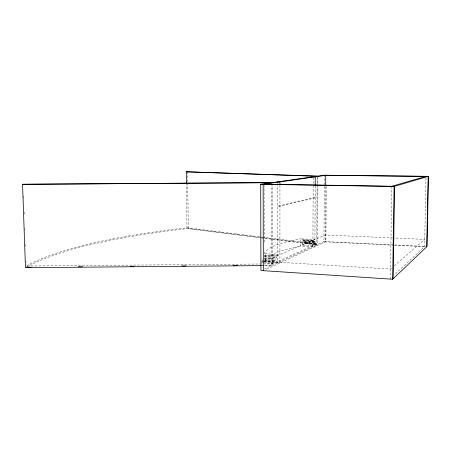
<?xml version="1.0" encoding="UTF-8"?>
<svg xmlns="http://www.w3.org/2000/svg" width="451" height="451" viewBox="0 0 451 451"><rect width="100%" height="100%" fill="white"/><g stroke="black" fill="none" stroke-linecap="round" stroke-linejoin="round"><path stroke-width="0.34" stroke-dasharray="2.25 1.69" d="M279.936 185.384L279.924 262.972L263.976 261.992M264.805 260.351A232.242 36.221 2.9 0 1 300.851 246.032L300.873 238.844L314.922 239.504M312.881 245.609L302.255 245.073L302.266 239.938L313.507 240.186L313.501 241.217L302.886 240.71L302.892 239.684M303.506 241.477L303.506 240.451L314.099 240.958L314.093 241.984L303.506 241.477L314.685 241.725L314.68 242.751L304.115 242.238L304.121 241.217M304.729 242.993L304.729 241.978L315.266 242.486L315.26 243.512L304.729 242.993L315.847 243.247L315.841 244.267L305.333 243.749L302.255 245.073M305.333 243.749L305.338 242.734M312.881 246.641L313.203 178.201M315.193 185.919L314.888 246.748L300.851 246.032M317.143 176.245L316.782 244.848L261.653 237.965M317.769 177.547L317.414 244.56L188.287 228.499L186.979 228.64A714.756 130.035 5 0 0 26.164 267.263M264.63 268.807L323.953 241.556L324.365 175.219M325.69 186.528L325.334 241.899L393.864 245.181M326.231 186.421L325.876 241.646L264.861 269.963M391.784 186.257L390.363 278.577L391.896 277.151M425.964 177.801L424.583 246.652L393.937 275.245M391.564 268.131L390.51 269.044L264.218 261.354L325.38 234.999L392.545 237.959M394.197 265.848L424.729 239.38L393.244 237.987M263.333 261.659L273.537 262.285L274.371 261.913L274.371 260.701L275.195 260.334L275.195 259.122L276.012 258.761L276.012 257.56L276.829 257.205L276.829 256.005L277.636 255.655L265.549 254.962L264.709 255.305L264.709 256.501L263.863 256.85M315.26 243.512L315.847 243.247M314.68 242.751L315.266 242.486M314.093 241.984L314.685 241.725M313.501 241.217L314.099 240.958M263.734 261.693L261.298 262.741L262.657 262.826M264.342 261.428L265.56 260.904L277.641 261.636M313.507 240.186L302.266 239.938M304.115 242.238L304.729 241.978M302.886 240.71L303.506 240.451M261.422 265.205L272.692 265.103L272.624 185.372M261.918 265.611L264.027 265.594M264.731 265.588L271.773 265.526L271.694 185.513M323.953 241.556L394.005 244.904M394.71 244.938L426.319 246.449M394.315 245.203L426.731 246.759M264.652 253.721L279.924 254.584M264.709 255.305L276.829 256.005M264.709 256.501L276.829 257.205M264.534 256.89L276.012 257.56M263.863 258.045L276.012 258.761M264.365 258.485L275.195 259.122M264.365 259.686L275.195 260.334M274.371 260.701L262.155 259.968L262.161 261.168L274.371 261.913M261.292 261.535L262.657 261.619M263.339 262.871L273.543 263.497L273.537 262.285M259.556 236.764L186.968 227.794A714.959 128.755 5 0 0 26.124 266.034L272.686 263.886L316.788 243.833L260.255 236.848M260.954 237.88L186.979 228.64L186.421 184.431M23.683 196.022L23.83 200.21M24.241 212.083L24.365 215.578M24.805 228.15L24.946 232.338M25.363 244.211L25.482 247.706M25.921 260.278L26.068 264.466M187.588 171.758L187.717 182.26M187.723 182.965L188.287 228.499M264.06 184.876L264.179 243.658M265.549 254.962L265.56 260.904M277.624 183.258L277.641 262.832M263.959 253.682A232.53 33.65 2.6 0 1 300.873 238.844M315.131 197.837L279.936 206.287L277.63 206.22L313.107 197.792L315.131 197.837"/><path stroke-width="0.68" d="M279.936 184.696L279.936 181.9L277.624 181.866M315.193 185.231L315.238 176.826L313.208 176.803M325.695 185.829L325.763 175.315L428.162 176.42L426.731 246.759M392.635 279.242L394.095 186.455L428.45 176.335L427.018 246.483L392.635 279.242L260.915 270.515L260.706 184.273L324.365 175.219L428.45 176.335M393.142 278.763L394.602 186.302L264.06 184.177M391.784 186.257L425.992 176.392M261.214 265.622L25.465 267.685L22.55 184.279L272.618 182.576M326.304 175.236L263.142 184.312L263.328 270.673M186.404 183.027L186.263 171.803L317.775 176.155M26.868 267.257L31.096 267.217M78.288 266.806L82.51 266.767M130.407 266.349L133.93 266.315M181.826 265.898L186.054 265.865M233.246 265.447L237.474 265.413M22.55 184.279L271.688 182.706M260.706 184.273L394.095 186.455M186.263 171.803L317.143 176.245"/></g></svg>
